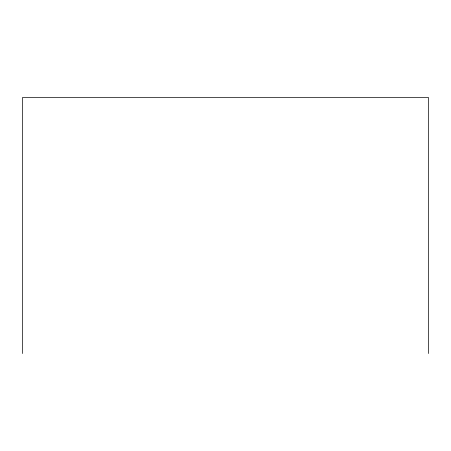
<?xml version="1.0" encoding="UTF-8"?>
<svg xmlns="http://www.w3.org/2000/svg" width="451" height="451" viewBox="0 0 451 451"><rect width="100%" height="100%" fill="white"/><g stroke="black" fill="none" stroke-linecap="round" stroke-linejoin="round"><path stroke-width="0.68" d="M428.45 353.522L428.45 97.478L22.55 97.478L22.55 353.522"/></g></svg>
